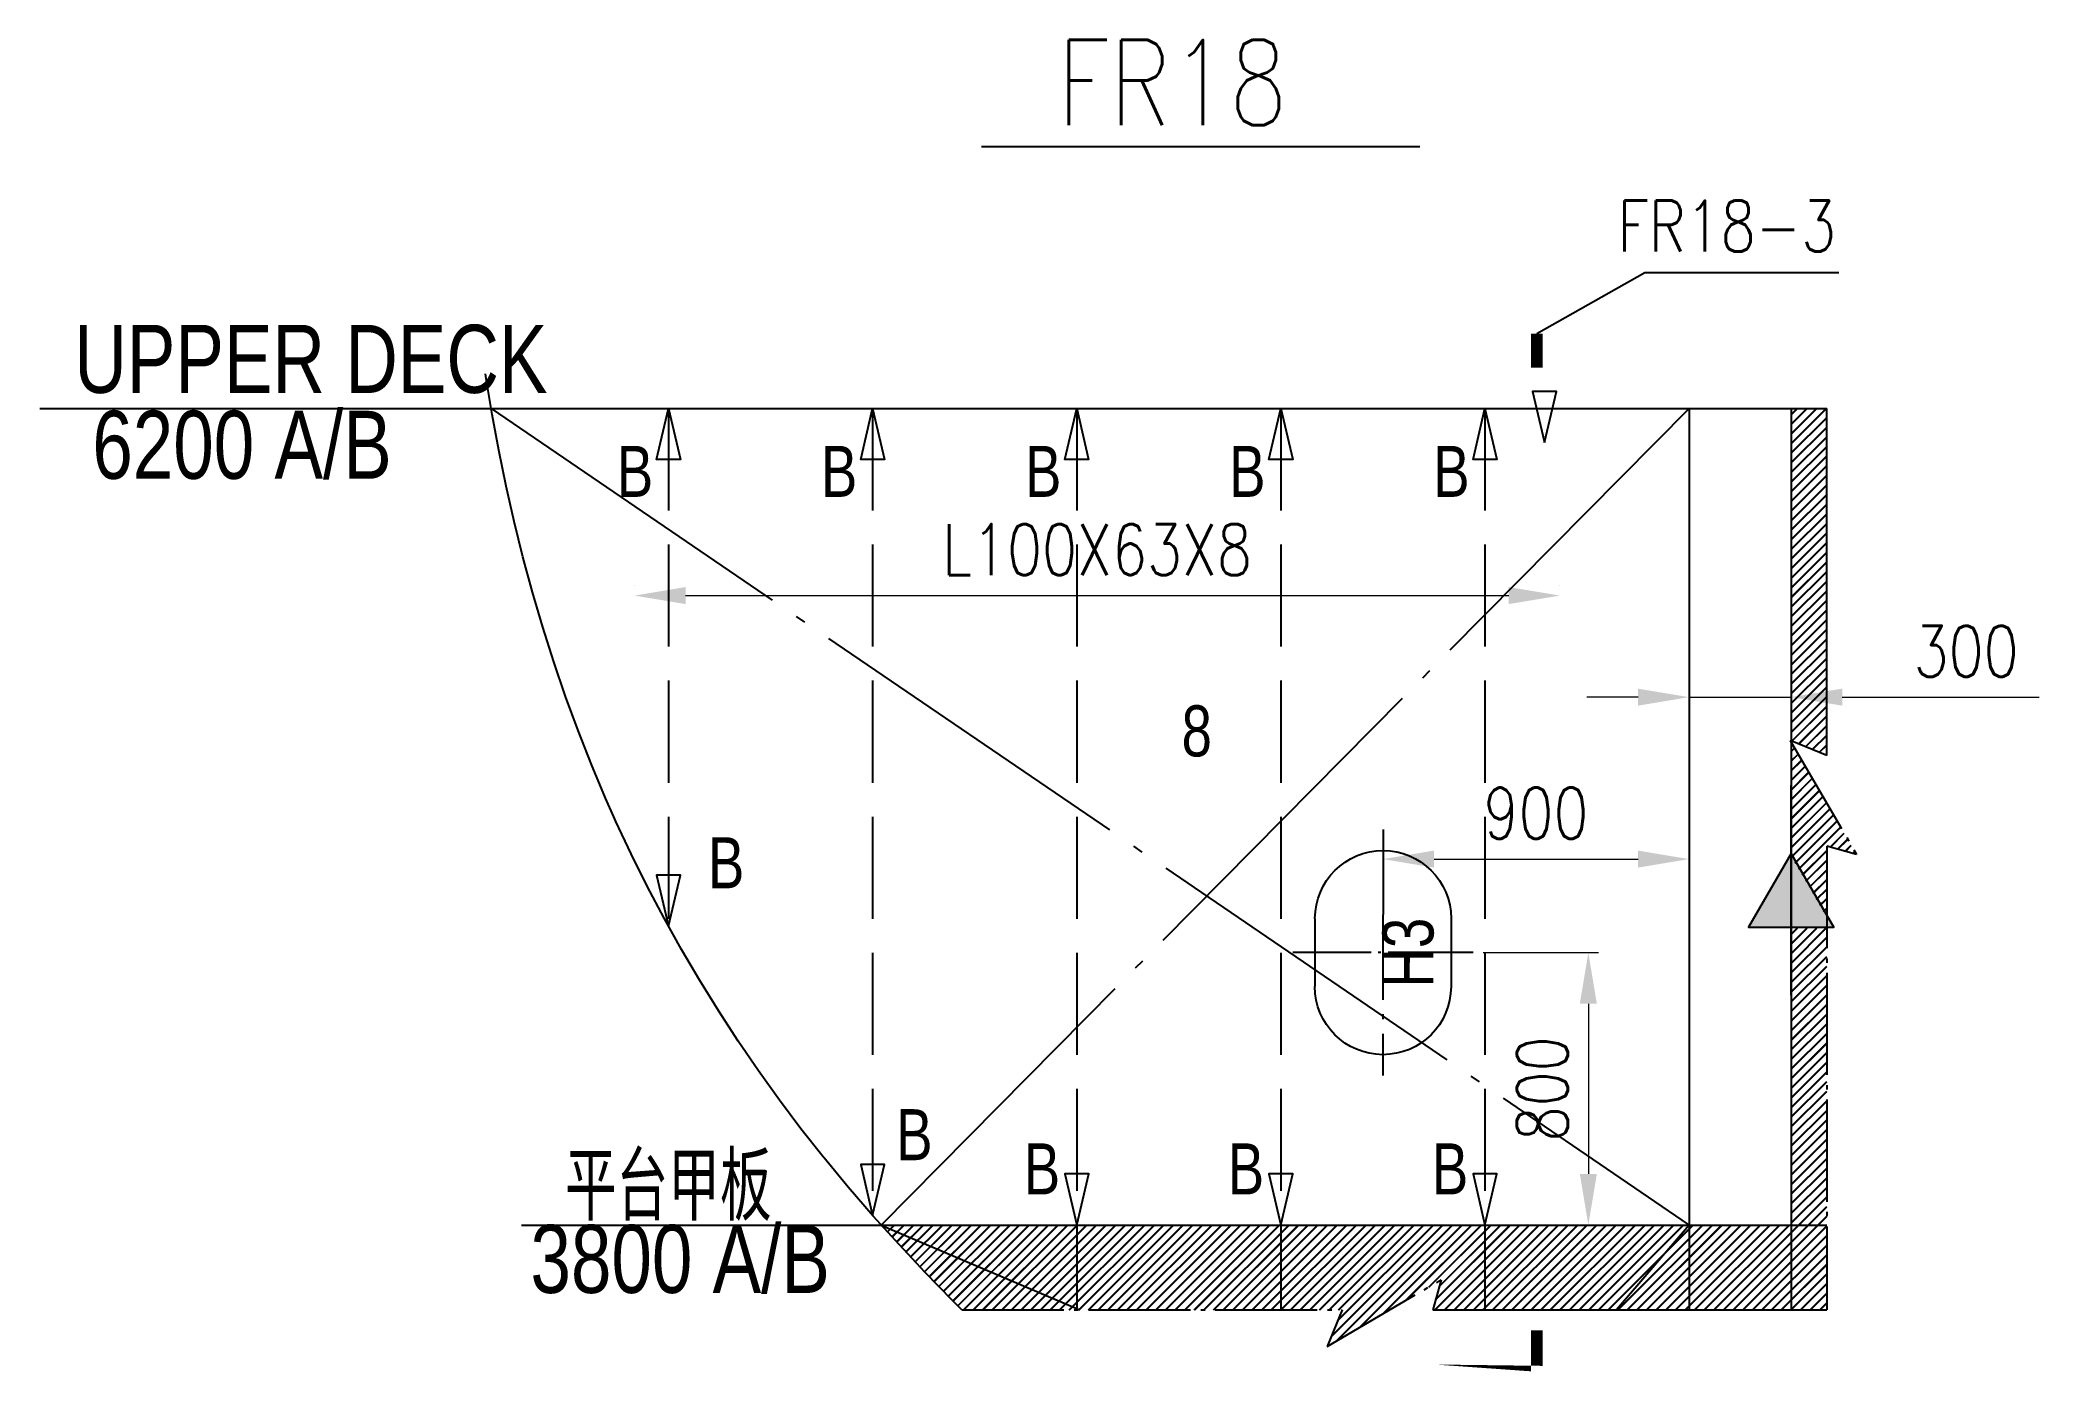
# Model space of a CAD drawing. Header units: millimetres. Extents: x -289478 to -283601, y -46165 to -42247.
import ezdxf

# ---------------------------------------------------------------- set-up
doc = ezdxf.new("R2010")
doc.units = ezdxf.units.MM
doc.header["$LTSCALE"] = 50
for name, pattern in [('CEN10', [12, 10, -0.85, 0.3, -0.85]), ('CEN6', [7.449999999999999, 6, -0.6, 0.25, -0.6]), ('DA4', [5.25, 4, -1.25]), ('DASHED', [8, 6, -2]), ('JNRD_Dash', [5.25, 4.2, -1.05])]:
    doc.linetypes.add(name, pattern=pattern)
for name, color, linetype in [('200-CO0-ShellPlate', 4, 'Continuous'), ('200-CO1', 3, 'Continuous'), ('200-DO3', 2, 'JNRD_Dash'), ('Block Seam', 6, 'Continuous'), ('jg0', 7, 'Continuous'), ('Plate_Visible', 3, 'Continuous'), ('Qblue', 5, 'DA4'), ('Stiffener_Invisible', 2, 'DASHED'), ('TEXT', 4, 'Continuous')]:
    doc.layers.add(name, color=color, linetype=linetype)
doc.styles.add('JNRD_E1', font='romans.shx', dxfattribs={"width": 0.8})
doc.styles.add('ST', font='short.shx', dxfattribs={"width": 0.8, "height": 150, "bigfont": 'js64f.shx'})
doc.dimstyles.new('Jnrd_D150', dxfattribs={"dimtxt": 150, "dimasz": 150, "dimexe": 30, "dimexo": 30, "dimgap": 60, "dimtad": 1, "dimdec": 0, "dimrnd": 0.5, "dimtxsty": 'JNRD_E1', "dimcen": 0, "dimclrd": 1, "dimclre": 1, "dimclrt": 2, "dimazin": 3, "dimtfac": 1, "dimtdec": 0, "dimtmove": 0, "dimatfit": 3, "dimlwd": 5, "dimlwe": 5})
pattern_1 = [(45, (0, 0), (-14.14213562373095, 14.14213562373095), []), (45, (1, 0), (-14.14213562373095, 14.14213562373095), [])]

# ---------------------------------------------------------------- blocks, each defined once
blk = doc.blocks.new('400x600')
for p, q in [((-200, 100), (-200, -100)), ((200.0000000000073, 100), (200.0000000000073, -100))]:
    blk.add_line(p, q)
for centre, start, end in [((0, 100), 0, 180), ((0, -100), 180, 0)]:
    blk.add_arc(centre, 200, start, end)
at = {"layer": 'jg0', "color": 7, "linetype": 'CEN10'}
blk.add_line((0, 361.4332231291919), (0, -361.4332231291919), dxfattribs=at)
at = {"layer": 'jg0', "color": 7, "linetype": 'CEN10', "ltscale": 0.5}
blk.add_line((-264.7993757992954, 0), (264.7993757993027, 0), dxfattribs=at)
blk = doc.blocks.new('*D735')
at = {"color": 1, "lineweight": 5}
for p, q in [((-285234.8857951534, -44929.50588852858), (-284896.0505217631, -44929.50588852858)), ((-284926.050521763, -45079.50588852858), (-284926.050521763, -45579.99999999997)), ((-284930.7322889312, -45729.99999999997), (-284896.0505217631, -45729.99999999997))]:
    blk.add_line(p, q, dxfattribs=at)
at = {"color": 1}
for points in [[(-284901.0505217631, -45079.50588852858), (-284951.0505217631, -45079.50588852858), (-284926.050521763, -44929.50588852858)], [(-284951.0505217631, -45579.99999999997), (-284901.0505217631, -45579.99999999997), (-284926.050521763, -45729.99999999997)]]:
    blk.add_solid(points, dxfattribs=at)
at = {"layer": 'Defpoints', "color": 0}
for p in [(-285264.8857951534, -44929.50588852858), (-284960.7322889312, -45729.99999999997), (-284926.050521763, -45729.99999999997)]:
    blk.add_point(p, dxfattribs=at)
at = {"color": 2, "insert": (-285061.0505217631, -45329.75294426424), "char_height": 150, "attachment_point": 5, "rotation": 90, "style": 'JNRD_E1'}
blk.add_mtext('\\A1;800', dxfattribs=at)
blk = doc.blocks.new('*D736')
at = {"color": 1, "lineweight": 5}
for p, q in [((-285529.5777335314, -44718.46978576166), (-285529.5777335314, -44624.57508985727)), ((-285379.5777335314, -44654.57508985727), (-284779.9999999999, -44654.57508985727)), ((-284629.9999999999, -44718.46978576166), (-284629.9999999999, -44624.57508985727))]:
    blk.add_line(p, q, dxfattribs=at)
at = {"color": 1}
for points in [[(-285379.5777335314, -44629.57508985726), (-285379.5777335314, -44679.57508985726), (-285529.5777335314, -44654.57508985727)], [(-284779.9999999999, -44679.57508985726), (-284779.9999999999, -44629.57508985726), (-284629.9999999999, -44654.57508985727)]]:
    blk.add_solid(points, dxfattribs=at)
at = {"layer": 'Defpoints', "color": 0}
for p in [(-284629.9999999999, -44654.57508985727), (-285529.5777335314, -44748.46978576167), (-284629.9999999999, -44748.46978576167)]:
    blk.add_point(p, dxfattribs=at)
at = {"color": 2, "insert": (-285079.7888667657, -44519.57508985726), "char_height": 150, "attachment_point": 5, "style": 'JNRD_E1'}
blk.add_mtext('\\A1;900', dxfattribs=at)
blk = doc.blocks.new('*D737')
at = {"color": 1, "lineweight": 5}
for p, q in [((-284779.9999999999, -44178.5714116029), (-284929.9999999999, -44178.5714116029)), ((-284629.9999999999, -44148.57141160291), (-284629.9999999999, -44148.57141160291)), ((-284629.9999999999, -44178.5714116029), (-284329.7348831629, -44178.5714116029)), ((-284329.7348831629, -44148.57141160291), (-284329.7348831629, -44148.57141160291)), ((-284179.7348831629, -44178.5714116029), (-283601.1634545915, -44178.5714116029))]:
    blk.add_line(p, q, dxfattribs=at)
at = {"color": 1}
for points in [[(-284779.9999999999, -44203.57141160288), (-284779.9999999999, -44153.57141160288), (-284629.9999999999, -44178.5714116029)], [(-284179.7348831629, -44153.57141160288), (-284179.7348831629, -44203.57141160288), (-284329.7348831629, -44178.5714116029)]]:
    blk.add_solid(points, dxfattribs=at)
at = {"layer": 'Defpoints', "color": 0}
for p in [(-284629.9999999999, -44178.5714116029), (-284329.7348831629, -44178.5714116029), (-284329.7348831629, -44178.5714116029)]:
    blk.add_point(p, dxfattribs=at)
at = {"color": 2, "insert": (-283815.4491688774, -44043.57141160288), "char_height": 150, "attachment_point": 5, "style": 'JNRD_E1'}
blk.add_mtext('\\A1;300', dxfattribs=at)
blk = doc.blocks.new('*D739')
at = {"color": 1, "lineweight": 5}
for p, q in [((-287730, -43849.99999999998), (-287730, -43849.99999999998)), ((-287580, -43879.99999999999), (-285160, -43879.99999999999)), ((-285010, -43849.99999999998), (-285010, -43849.99999999998))]:
    blk.add_line(p, q, dxfattribs=at)
at = {"color": 1}
for points in [[(-287580, -43855), (-287580, -43905), (-287730, -43879.99999999999)], [(-285160, -43905), (-285160, -43855), (-285010, -43879.99999999999)]]:
    blk.add_solid(points, dxfattribs=at)
at = {"layer": 'Defpoints', "color": 0}
for p in [(-287730, -43879.99999999999), (-285010, -43879.99999999999), (-285010, -43879.99999999999)]:
    blk.add_point(p, dxfattribs=at)
at = {"color": 2, "insert": (-286370, -43745), "char_height": 150, "attachment_point": 5, "style": 'JNRD_E1'}
blk.add_mtext('\\A1;L100X63X8', dxfattribs=at)
blk = doc.blocks.new('block')
at = {"layer": 'Block Seam'}
blk.add_hatch(color=256, dxfattribs=at).paths.add_polyline_path([(-535741.4065536438, 650516), (-535616.4065536439, 650732.5063509461), (-535491.4065536438, 650516)])
blk.add_line((-535616.4065536439, 650316), (-535616.4065536439, 650932.5063509461), dxfattribs=at)
blk.add_lwpolyline([(-535616.4065536439, 650732.5063509461), (-535741.4065536438, 650516), (-535491.4065536438, 650516), (-535616.4065536439, 650732.5063509461)], dxfattribs=at)

msp = doc.modelspace()

# ---------------------------------------------------------------- hatches: boundary and pattern name
h = msp.add_hatch()
h.set_pattern_fill('JIS_LC_20A', color=6, style=0)
h.set_pattern_definition(pattern_1)
h.paths.add_polyline_path([(-284329.7348831629, -44307.30504075063), (-284225.4061621467, -44350), (-284225.4061621467, -43329.99999999997), (-284329.7348831629, -43329.99999999997)])
h.paths.add_polyline_path([(-284329.7348831629, -44311.51448385813), (-284137.4050678282, -44640.99645009613), (-284225.4061621467, -44616.54353663021), (-284225.4061621467, -44824.08221571962), (-284329.7348831629, -44645.31048542912)])
h.paths.add_polyline_path([(-284329.7348831629, -45729.99999999997), (-284329.7348831629, -44857.70460853441), (-284225.4061621467, -44857.70460853441), (-284225.4061621467, -45729.99999999997)])
h.paths.add_polyline_path([(-284611.8674415814, -43857.4), (-284347.8674415815, -43857.4), (-284347.8674415815, -44082.4), (-284611.8674415814, -44082.4)], flags=9)
h = msp.add_hatch()
h.set_pattern_fill('JIS_LC_20A', color=6, style=0)
h.set_pattern_definition(pattern_1)
h.paths.add_polyline_path([(-287004.6743622438, -45729.99999999997), (-287004.6303769398, -45729.99999999997), (-286429.7471368313, -45975.57937073238), (-286429.7471616051, -45979.15017971454), (-286767.8943610199, -45979.15017971454), (-286796.6299999999, -45950.58001887568), (-286875.2499999999, -45869.86001887571), (-286952.4499999999, -45787.75001887573)])
h.paths.add_polyline_path([(-286429.7471368313, -45975.57937073238), (-286429.7454330383, -45729.99999999997), (-287004.6303769398, -45729.99999999997)])
h.paths.add_polyline_path([(-286429.7471368313, -45975.57937073238), (-286429.7454330383, -45729.99999999997), (-285829.9999999999, -45729.99999999997), (-285829.9999999999, -45979.15017971454), (-286421.3881357013, -45979.15017971454)])
h.paths.add_polyline_path([(-285829.9999999999, -45979.15017971454), (-285650, -45979.15017971454), (-285694.0161382851, -46086.70731273655), (-285359.0035499039, -45891.14908539609), (-285383.4564633699, -45979.15017971454), (-285229.9999999999, -45979.15017971454), (-285229.9999999999, -45729.99999999997), (-285829.9999999999, -45729.99999999997)])
h.paths.add_polyline_path([(-285229.9999999999, -45729.99999999997), (-284629.9999999999, -45729.99999999997), (-284629.9999999999, -45730.28366403042), (-284843.4835360946, -45979.15017971454), (-285229.9999999999, -45979.15017971454)])
h.paths.add_polyline_path([(-284629.9999999999, -45979.15017971454), (-284629.9999999999, -45730.28366403042), (-284843.4835360946, -45979.15017971454)], flags=17)
h.paths.add_polyline_path([(-284629.9999999999, -45730.28366403042), (-284629.7566663393, -45729.99999999997), (-284329.7348831629, -45729.99999999997), (-284329.7348831629, -45979.15017971454), (-284629.9999999999, -45979.15017971454)])
h.paths.add_polyline_path([(-284329.7348831629, -45979.15017971454), (-284225.4061621467, -45979.15017971454), (-284225.4061621467, -45729.99999999997), (-284329.7348831629, -45729.99999999997)])
h.paths.add_polyline_path([(-285087.7700713744, -45461.75294426427), (-285087.7700713744, -45197.75294426427), (-284862.7700713745, -45197.75294426427), (-284862.7700713745, -45461.75294426427)], flags=9)

# ---------------------------------------------------------------- linework, layer by layer
for p, q in [((-285077.5, -43109.99999999999), (-284760, -42930)), ((-284760, -42930), (-284190, -42930)), ((-289477.8312069599, -43329.99999999997), (-288151.5501980456, -43329.99999999997)), ((-288062.5193095075, -45729.97534069969), (-287004.6881025476, -45729.97534069969)), ((-285359.0035499039, -45891.14908539609), (-285383.4564633699, -45979.15017971454))]:
    msp.add_line(p, q)
at = {"color": 6}
for p, q in [((-284225.4061621467, -44350), (-284225.4061621467, -43329.99999999997)), ((-285383.4564633699, -45979.15017971454), (-284225.4061621467, -45979.15017971454))]:
    msp.add_line(p, q, dxfattribs=at)
at = {"linetype": 'CEN6'}
for p, q in [((-284332.9632951687, -44305.98386171495), (-284137.4050678282, -44640.99645009613)), ((-284225.4061621467, -44350), (-284332.9632951687, -44305.98386171495)), ((-284137.4050678282, -44640.99645009613), (-284225.4061621467, -44616.54353663021)), ((-285694.0161382851, -46086.70731273655), (-285359.0035499039, -45891.14908539609)), ((-285650, -45979.15017971454), (-285694.0161382851, -46086.70731273655))]:
    msp.add_line(p, q, dxfattribs=at)
at = {"color": 0, "linetype": 'CEN6'}
for p, q in [((-284225.4061621467, -44616.54353663021), (-284225.4061621467, -45979.15017971454)), ((-286767.8943610199, -45979.15017971454), (-285650, -45979.15017971454))]:
    msp.add_line(p, q, dxfattribs=at)
at = {"color": 7}
for points in [[(-285077.5, -43209.99999999997, 35, 35, 0), (-285077.5, -43109.99999999999, 0, 0, 0), (-285227.5, -43109.99999999999, 50, 0, 0), (-285377.5, -43109.99999999999, 0, 0, 0)], [(-285077.5, -46040, 35, 35, 0), (-285077.5000000003, -46139.99999999999, 0, 0, 0), (-285227.5000000002, -46139.99999999965, 50, 0, 0), (-285377.5000000002, -46139.99999999927, 0, 0, 0)]]:
    msp.add_lwpolyline(points, format="xyseb", dxfattribs=at)
at = {"color": 1}
msp.add_lwpolyline([(-284854.9999999999, -43968.12659309866, 0, 50, 0), (-284704.9999999999, -43968.12659309866, 0, 0, 0), (-284555, -43968.12659309866, 50, 0, 0), (-284405, -43968.12659309866, 0, 0, 0)], format="xyseb", dxfattribs=at)
at = {"layer": '200-CO0-ShellPlate', "color": 4, "linetype": 'Continuous'}
msp.add_lwpolyline([(-286767.8943610199, -45979.15017971454), (-286796.6299999999, -45950.58001887568), (-286875.2499999999, -45869.86001887571), (-286952.4499999999, -45787.75001887573), (-287028.0599999999, -45704.14001887568), (-287101.9299999999, -45618.93001887573), (-287173.8999999999, -45532.01001887566), (-287175.5199999999, -45530.00001887572), (-287240.7099999999, -45447.20001887569), (-287304.0499999999, -45362.88001887566), (-287365.49, -45277.11001887571), (-287424.9999999999, -45189.91001887568), (-287482.5499999999, -45101.34001887569), (-287538.0999999999, -45011.45001887568), (-287591.6099999999, -44920.27001887568), (-287643.0499999999, -44827.86001887571), (-287692.3799999999, -44734.26001887568), (-287739.5699999999, -44639.52001887569), (-287784.5799999999, -44543.68001887572), (-287790.7899999999, -44530.00001887573), (-287815.1899999999, -44475.15001887568), (-287856.8299999999, -44376.50001887572), (-287896.0899999999, -44276.88001887566), (-287932.99, -44176.36001887571), (-287967.5899999999, -44075.00001887572), (-287999.9199999999, -43972.87001887572), (-288030.03, -43870.0300188757), (-288057.9499999999, -43766.55001887571), (-288083.7299999999, -43662.51001887567), (-288107.4099999999, -43557.96001887568), (-288129.0199999999, -43452.98001887568), (-288148.61, -43347.62001887572), (-288166.2199999999, -43241.96001887568), (-288168.2497559157, -43228.24394651296)], dxfattribs=at)
at = {"layer": '200-CO1', "color": 3}
msp.add_line((-286710.0000000002, -42560), (-285421.0518244307, -42560), dxfattribs=at)
at = {"layer": '200-DO3', "color": 2, "linetype": 'Continuous'}
for points in [[(-285055, -43429.99999999999), (-285020, -43280), (-285090, -43280)], [(-287629.9999999999, -43329.99999999997), (-287594.9999999999, -43479.99999999997), (-287664.9999999999, -43479.99999999997)], [(-287029.9999999999, -43329.99999999997), (-286994.9999999999, -43479.99999999997), (-287064.9999999999, -43479.99999999997)], [(-286429.9999999999, -43329.99999999997), (-286394.9999999999, -43479.99999999997), (-286464.9999999999, -43479.99999999997)], [(-285830, -43329.99999999997), (-285795.0000000002, -43479.99999999997), (-285864.9999999999, -43479.99999999997)], [(-285229.9999999999, -43329.99999999997), (-285194.9999999999, -43479.99999999997), (-285264.9999999999, -43479.99999999997)], [(-287629.9999999999, -44851.30384663619), (-287594.9999999999, -44701.30384663621), (-287664.9999999999, -44701.30384663621)], [(-287029.9999999999, -45701.90220379511), (-286994.9999999999, -45551.90220379511), (-287064.9999999999, -45551.90220379511)], [(-286429.7454330383, -45729.99999999997), (-286394.7454330384, -45579.99999999997), (-286464.7454330384, -45579.99999999997)], [(-285829.9999999999, -45729.99999999997), (-285794.9999999999, -45579.99999999998), (-285864.9999999999, -45579.99999999998)], [(-285229.9999999999, -45729.99999999997), (-285194.9999999999, -45579.99999999997), (-285264.9999999999, -45579.99999999997)]]:
    msp.add_lwpolyline(points, close=True, dxfattribs=at)
at = {"layer": 'Block Seam'}
msp.add_line((-284329.7348831629, -43329.99999999997), (-284329.7348831629, -45979.15017971454), dxfattribs=at)
at = {"layer": 'jg0', "color": 9, "linetype": 'CEN10', "ltscale": 2}
for p, q in [((-288151.5501980456, -43329.99999999997), (-284629.7340006149, -45729.99999999997)), ((-284629.7340006149, -43329.99999999997), (-287004.6778904766, -45729.99999999997)), ((-287004.6881025476, -45729.97534069969), (-286421.3881357013, -45979.15017971454)), ((-284629.7442127075, -45729.98548229056), (-284843.4835360946, -45979.15017971454))]:
    msp.add_line(p, q, dxfattribs=at)
at = {"layer": 'Plate_Visible'}
for p, q in [((-288151.5466698127, -43329.99999999997), (-284225.4061621467, -43329.99999999997)), ((-284629.9999999999, -43330), (-284629.9999999999, -45979.15017971454)), ((-287004.6743622438, -45729.99999999997), (-284225.4061621467, -45729.99999999997))]:
    msp.add_line(p, q, dxfattribs=at)
at = {"layer": 'Qblue', "color": 3, "ltscale": 1.5}
msp.add_line((-286429.7454327881, -45729.96392499448), (-286429.7471616051, -45979.15017971454), dxfattribs=at)
at = {"layer": 'Stiffener_Invisible'}
for p, q in [((-287629.9999999999, -43329.99999999997), (-287629.9999999999, -44851.30384663623)), ((-287029.9999999999, -43329.99999999997), (-287029.9999999999, -45701.90220379511)), ((-286429.9999999999, -43329.99999999997), (-286429.9999999999, -45729.99999999994)), ((-285830, -43330), (-285829.9999999999, -45979.15017971454)), ((-285229.9999999999, -43329.99999999997), (-285229.9999999999, -45979.15017971454))]:
    msp.add_line(p, q, dxfattribs=at)

# ---------------------------------------------------------------- block references
at = {"xscale": -1, "rotation": 359.9659825635728}
msp.add_blockref('400x600', (-285529.6851242819, -44929.34867284043), dxfattribs=at)
at = {"layer": 'Block Seam', "rotation": 360}
msp.add_blockref('block', (251286.6716704808, -695370.1224183395), dxfattribs=at)

# ---------------------------------------------------------------- texts
at = {"linetype": 'Continuous', "ltscale": 17.3749, "style": 'ST', "width": 0.8}
for s, p in [('UPPER DECK', (-289377.0267878972, -43284.28521971263)), ('6200 A/B', (-289323.9577600985, -43536.70345203656)), ('平台甲板', (-287934.9402447985, -45717.31051363208)), ('3800 A/B', (-288035.909100234, -45929.6086128703))]:
    msp.add_text(s, height=200, dxfattribs=at).set_placement(p)
at = {"style": 'ST', "width": 0.8}
for s, p in [('B', (-287782, -43589.99999999999)), ('B', (-287182.0000000001, -43589.99999999999)), ('B', (-286582, -43589.99999999999)), ('B', (-285982.0000000001, -43589.99999999999)), ('B', (-285382, -43589.99999999999)), ('8 ', (-286121.8138162949, -44352.73219036226)), ('B', (-287514.0700051542, -44740.38615472501)), ('B', (-286960.7325486484, -45539.49480871785)), ('B', (-286585.7454330385, -45640)), ('B', (-285986, -45640)), ('B', (-285386, -45640))]:
    msp.add_text(s, height=150, dxfattribs=at).set_placement(p)
at = {"linetype": 'Continuous', "ltscale": 17.3749, "style": 'ST', "width": 0.8}
msp.add_text('H3', height=150, rotation=89.96598256267288, dxfattribs=at).set_placement((-285381.3369297071, -45032.03186552905))
at = {"layer": '200-CO1', "color": 3, "style": 'JNRD_E1', "width": 0.8}
msp.add_text('FR18', height=250, dxfattribs=at).set_placement((-286487.534773585, -42497.03595765085))
at = {"layer": 'TEXT', "color": 3, "linetype": 'Continuous', "style": 'JNRD_E1', "width": 0.8}
msp.add_text('FR18-3', height=150, dxfattribs=at).set_placement((-284840.467131175, -42868.85597749026))

# ---------------------------------------------------------------- dimensions: what is measured, and where the dimension line sits
at = {"color": 6}
for base, p1, p2, text, picture, middle in [((-285010, -43879.99999999999), (-287730, -43879.99999999999), (-285010, -43879.99999999999), 'L100X63X8', '*D739', (-286370, -43745)), ((-284329.7348831629, -44178.5714116029), (-284629.9999999999, -44178.5714116029), (-284329.7348831629, -44178.5714116029), '300', '*D737', (-283815.4491688774, -44043.57141160288))]:
    dim = msp.add_linear_dim(base=base, p1=p1, p2=p2, text=text, dimstyle='Jnrd_D150', dxfattribs=at)
    dim.commit()
    dim.dimension.update_dxf_attribs({"geometry": picture, "text_midpoint": middle})
dim = msp.add_linear_dim(base=(-284629.9999999999, -44654.57508985727), p1=(-285529.5777335314, -44748.46978576167), p2=(-284629.9999999999, -44748.46978576167), dimstyle='Jnrd_D150', dxfattribs=at)
dim.commit()
dim.dimension.update_dxf_attribs({"geometry": '*D736', "text_midpoint": (-285079.7888667657, -44519.57508985726)})
dim = msp.add_linear_dim(base=(-284926.050521763, -45729.99999999997), p1=(-285264.8857951534, -44929.50588852858), p2=(-284960.7322889312, -45729.99999999997), angle=90, text='800', dimstyle='Jnrd_D150', dxfattribs=at)
dim.commit()
dim.dimension.update_dxf_attribs({"geometry": '*D735', "text_midpoint": (-285061.0505217631, -45329.75294426424)})

doc.saveas('drawing.dxf')
